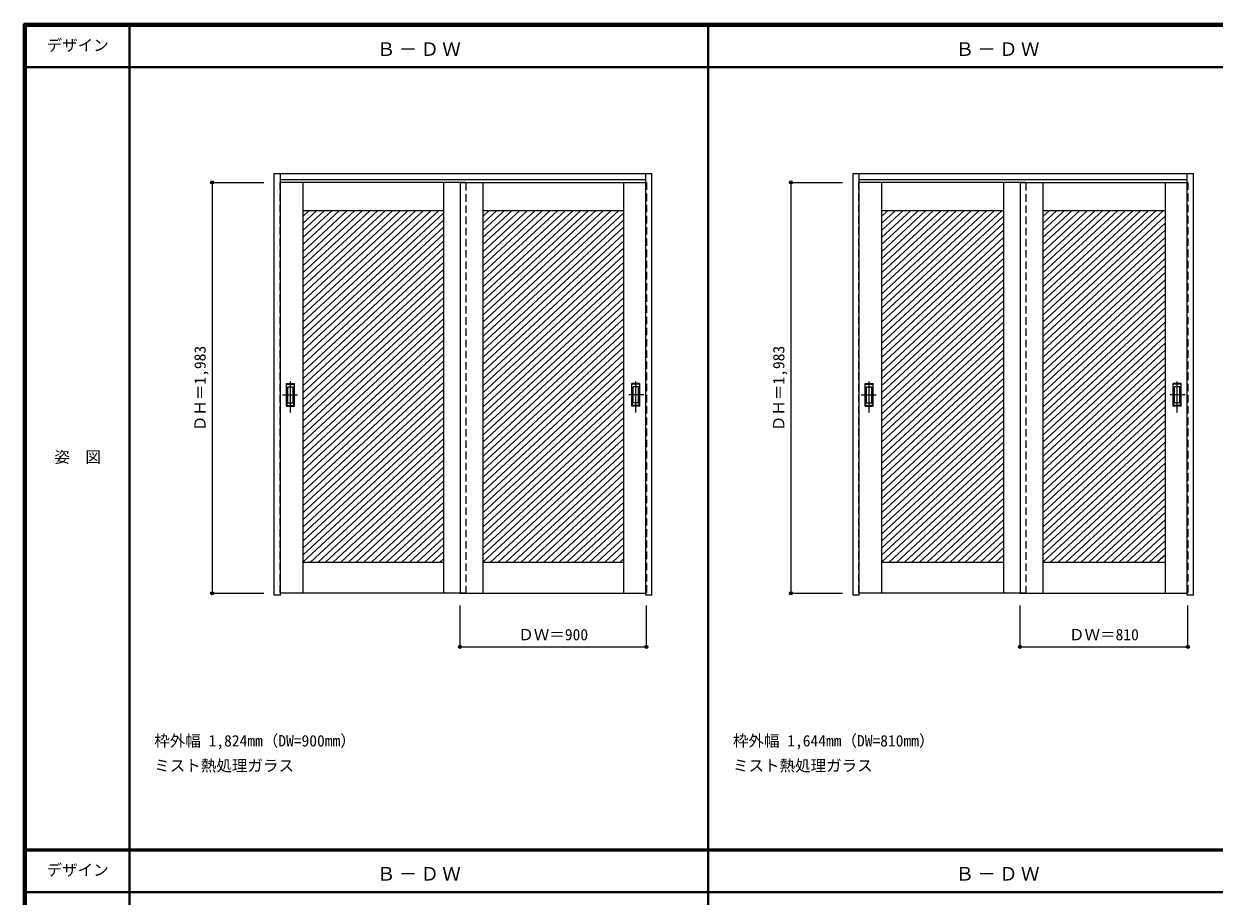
# Model space of a CAD drawing. Units: millimetres, scale not verified. Extents: x -6000 to 5700, y -4307 to 4175.
# Drawn here: x -6000 to -250, y -36 to 4175 of the extents above; entities that cross this region are included whole.
import ezdxf
from ezdxf.enums import TextEntityAlignment as Align

# ---------------------------------------------------------------- set-up
doc = ezdxf.new("R2010")
doc.units = ezdxf.units.MM
doc.header["$LTSCALE"] = 30
doc.header["$PDMODE"] = 32
doc.header["$PDSIZE"] = 15
doc.linetypes.add('CHAIN1', pattern=[8, 5, -1, 1, -1])
doc.linetypes.add('DASHED1', pattern=[1.8, 1.2, -0.6])
for name, color, linetype, lineweight in [('0-2_扉', 7, 'Continuous', 18), ('0-4_枠', 3, 'Continuous', 25), ('0-6_引手', 7, 'Continuous', 18), ('0-A_文字', 7, 'Continuous', 18), ('0-B_寸法', 7, 'Continuous', 9), ('0-C_ハッチ', 4, 'Continuous', 9), ('F-1_枠', 6, 'Continuous', 40), ('F-A_文字', 7, 'Continuous', 18)]:
    doc.layers.add(name, color=color, linetype=linetype, lineweight=lineweight)
doc.styles.add('ＭＳ ゴシック', font='')
doc.styles.get('ＭＳ ゴシック').set_extended_font_data('MS Gothic')

msp = doc.modelspace()

# ---------------------------------------------------------------- linework, layer by layer
at = {"layer": '0-2_扉', "color": 4, "linetype": 'DASHED1', "lineweight": 9}
for p, q in [((-4763, 3409.5), (-4763, 1426.5)), ((-4760, 3409.5), (-4763, 3409.5)), ((-3863, 1426.5), (-3863, 3409.5)), ((-2996, 3409.5), (-2993, 3409.5)), ((-2993, 3409.5), (-2993, 1426.5)), ((-1968, 3409.5), (-1968, 1426.5)), ((-1965, 3409.5), (-1968, 3409.5)), ((-1158, 1426.5), (-1158, 3409.5)), ((-381, 3409.5), (-378, 3409.5)), ((-4763, 1426.5), (-4760, 1426.5)), ((-2993, 1426.5), (-2996, 1426.5)), ((-1968, 1426.5), (-1965, 1426.5))]:
    msp.add_line(p, q, dxfattribs=at)
at = {"layer": '0-2_扉'}
for p, q in [((-3863, 3409.5), (-4760, 3409.5)), ((-4653, 3409.5), (-4653, 1426.5)), ((-3973, 3409.5), (-3973, 1426.5)), ((-3893, 3409.5), (-3893, 1426.5)), ((-3893, 3409.5), (-2996, 3409.5)), ((-3783, 3409.5), (-3783, 1426.5)), ((-3103, 3409.5), (-3103, 1426.5)), ((-1158, 3409.5), (-1965, 3409.5)), ((-1858, 3409.5), (-1858, 1426.5)), ((-1268, 3409.5), (-1268, 1426.5)), ((-1188, 3409.5), (-1188, 1426.5)), ((-1188, 3409.5), (-381, 3409.5)), ((-1078, 3409.5), (-1078, 1426.5)), ((-488, 3409.5), (-488, 1426.5)), ((-4653, 3274.5), (-3973, 3274.5)), ((-3783, 3274.5), (-3103, 3274.5)), ((-1858, 3274.5), (-1268, 3274.5)), ((-1078, 3274.5), (-488, 3274.5)), ((-4653, 1576.5), (-3973, 1576.5)), ((-3783, 1576.5), (-3103, 1576.5)), ((-1858, 1576.5), (-1268, 1576.5)), ((-1078, 1576.5), (-488, 1576.5)), ((-3863, 1426.5), (-4760, 1426.5)), ((-3893, 1426.5), (-2996, 1426.5)), ((-1158, 1426.5), (-1965, 1426.5)), ((-1188, 1426.5), (-381, 1426.5))]:
    msp.add_line(p, q, dxfattribs=at)
at = {"layer": '0-2_扉', "color": 4, "linetype": 'DASHED1', "lineweight": 9}
msp.add_lwpolyline([(-378, 3409.5), (-378, 1426.5), (-381, 1426.5)], dxfattribs=at)
at = {"layer": '0-4_枠'}
for p, q in [((-4790, 1418), (-4790, 3453)), ((-4790, 3453), (-2966, 3453)), ((-4760, 1418), (-4760, 3453)), ((-2996, 1427.04), (-2996, 3453)), ((-2966, 1418), (-2966, 3453)), ((-1995, 1418), (-1995, 3453)), ((-1995, 3453), (-351, 3453)), ((-1965, 1418), (-1965, 3453)), ((-381, 1427.04), (-381, 3453)), ((-351, 1418), (-351, 3453)), ((-4760, 3423), (-2996, 3423)), ((-1965, 3423), (-381, 3423)), ((-4760, 1418), (-4790, 1418)), ((-2996, 1426.7), (-2996, 1427.04)), ((-1965, 1418), (-1995, 1418)), ((-381, 1426.7), (-381, 1427.04))]:
    msp.add_line(p, q, dxfattribs=at)
for points in [[(-2966, 1418), (-2996, 1418), (-2996, 1426.7)], [(-351, 1418), (-381, 1418), (-381, 1426.7)]]:
    msp.add_lwpolyline(points, dxfattribs=at)
at = {"layer": '0-6_引手'}
for p, q in [((-4731, 2439), (-4693, 2439)), ((-4731, 2329), (-4731, 2439)), ((-4724.5, 2423), (-4699.5, 2423)), ((-4724.5, 2345), (-4724.5, 2423)), ((-4699.5, 2345), (-4699.5, 2423)), ((-4693, 2329), (-4693, 2439)), ((-3025, 2439), (-3063, 2439)), ((-3063, 2329), (-3063, 2439)), ((-3031.5, 2423), (-3056.5, 2423)), ((-3056.5, 2345), (-3056.5, 2423)), ((-3031.5, 2345), (-3031.5, 2423)), ((-3025, 2329), (-3025, 2439)), ((-1936, 2439), (-1898, 2439)), ((-1936, 2329), (-1936, 2439)), ((-1929.5, 2423), (-1904.5, 2423)), ((-1929.5, 2345), (-1929.5, 2423)), ((-1904.5, 2345), (-1904.5, 2423)), ((-1898, 2329), (-1898, 2439)), ((-410, 2439), (-448, 2439)), ((-448, 2329), (-448, 2439)), ((-416.5, 2423), (-441.5, 2423)), ((-441.5, 2345), (-441.5, 2423)), ((-416.5, 2345), (-416.5, 2423)), ((-410, 2329), (-410, 2439)), ((-4731, 2329), (-4693, 2329)), ((-4724.5, 2345), (-4699.5, 2345)), ((-3025, 2329), (-3063, 2329)), ((-3031.5, 2345), (-3056.5, 2345)), ((-1936, 2329), (-1898, 2329)), ((-1929.5, 2345), (-1904.5, 2345)), ((-410, 2329), (-448, 2329)), ((-416.5, 2345), (-441.5, 2345))]:
    msp.add_line(p, q, dxfattribs=at)
at = {"layer": '0-6_引手', "linetype": 'CHAIN1'}
for p, q in [((-4712, 2298.77), (-4712, 2469.62)), ((-3044, 2298.77), (-3044, 2469.62)), ((-1917, 2298.77), (-1917, 2469.62)), ((-429, 2298.77), (-429, 2469.62)), ((-4750.07, 2384), (-4677.56, 2384)), ((-3005.93, 2384), (-3078.44, 2384)), ((-1955.07, 2384), (-1882.56, 2384)), ((-390.93, 2384), (-463.44, 2384))]:
    msp.add_line(p, q, dxfattribs=at)
at = {"layer": '0-6_引手', "linetype": 'DASHED1'}
for p, q in [((-4696, 2333), (-4696, 2435)), ((-3060, 2333), (-3060, 2435)), ((-1901, 2333), (-1901, 2435)), ((-445, 2333), (-445, 2435)), ((-4728, 2333), (-4696, 2333)), ((-3028, 2333), (-3060, 2333)), ((-1933, 2333), (-1901, 2333)), ((-413, 2333), (-445, 2333))]:
    msp.add_line(p, q, dxfattribs=at)
for points in [[(-4728, 2333), (-4728, 2435), (-4696, 2435)], [(-3028, 2333), (-3028, 2435), (-3060, 2435)], [(-1933, 2333), (-1933, 2435), (-1901, 2435)], [(-413, 2333), (-413, 2435), (-445, 2435)]]:
    msp.add_lwpolyline(points, dxfattribs=at)
at = {"layer": '0-B_寸法', "color": 4}
for p, q in [((-5090, 3409.5), (-4840, 3409.5)), ((-5090, 3409.5), (-5090, 1426.5)), ((-2295, 3409.5), (-2045, 3409.5)), ((-2295, 3409.5), (-2295, 1426.5)), ((-5090, 1426.5), (-4840, 1426.5)), ((-2295, 1426.5), (-2045, 1426.5)), ((-3893, 1168), (-3893, 1368)), ((-2993, 1168), (-2993, 1368)), ((-1188, 1168), (-1188, 1368)), ((-378, 1168), (-378, 1368)), ((-3893, 1168), (-2993, 1168)), ((-1188, 1168), (-378, 1168))]:
    msp.add_line(p, q, dxfattribs=at)
at = {"layer": '0-B_寸法'}
for p in [(-5090, 3409.5), (-2295, 3409.5), (-5090, 1426.5), (-2295, 1426.5), (-3893, 1168), (-2993, 1168), (-1188, 1168), (-378, 1168)]:
    msp.add_point(p, dxfattribs=at)
at = {"layer": '0-C_ハッチ'}
for p, q in [((-4584.86, 3274.5), (-4653, 3211.4)), ((-4548.06, 3274.5), (-4653, 3177.33)), ((-4511.26, 3274.5), (-4653, 3143.26)), ((-4474.47, 3274.5), (-4653, 3109.19)), ((-4621.65, 3274.5), (-4653, 3245.47)), ((-4437.67, 3274.5), (-4653, 3075.12)), ((-4400.87, 3274.5), (-4653, 3041.05)), ((-4364.08, 3274.5), (-4653, 3006.98)), ((-4327.28, 3274.5), (-4653, 2972.91)), ((-4290.48, 3274.5), (-4653, 2938.84)), ((-4253.68, 3274.5), (-4653, 2904.76)), ((-4216.89, 3274.5), (-4653, 2870.69)), ((-4180.09, 3274.5), (-4653, 2836.62)), ((-4143.29, 3274.5), (-4653, 2802.55)), ((-4106.5, 3274.5), (-4653, 2768.48)), ((-4069.7, 3274.5), (-4653, 2734.41)), ((-3996.11, 3274.5), (-4653, 2666.27)), ((-4032.9, 3274.5), (-4653, 2700.34)), ((-3973, 3261.83), (-4653, 2632.2)), ((-3973, 3227.75), (-4653, 2598.12)), ((-3714.86, 3274.5), (-3783, 3211.4)), ((-3678.06, 3274.5), (-3783, 3177.33)), ((-3641.26, 3274.5), (-3783, 3143.26)), ((-3604.47, 3274.5), (-3783, 3109.19)), ((-3751.65, 3274.5), (-3783, 3245.47)), ((-3567.67, 3274.5), (-3783, 3075.12)), ((-3530.87, 3274.5), (-3783, 3041.05)), ((-3494.08, 3274.5), (-3783, 3006.98)), ((-3457.28, 3274.5), (-3783, 2972.91)), ((-3420.48, 3274.5), (-3783, 2938.84)), ((-3383.68, 3274.5), (-3783, 2904.76)), ((-3346.89, 3274.5), (-3783, 2870.69)), ((-3310.09, 3274.5), (-3783, 2836.62)), ((-3273.29, 3274.5), (-3783, 2802.55)), ((-3236.5, 3274.5), (-3783, 2768.48)), ((-3199.7, 3274.5), (-3783, 2734.41)), ((-3126.11, 3274.5), (-3783, 2666.27)), ((-3162.9, 3274.5), (-3783, 2700.34)), ((-3103, 3261.83), (-3783, 2632.2)), ((-3103, 3227.75), (-3783, 2598.12)), ((-1789.86, 3274.5), (-1858, 3211.4)), ((-1753.06, 3274.5), (-1858, 3177.33)), ((-1716.26, 3274.5), (-1858, 3143.26)), ((-1679.47, 3274.5), (-1858, 3109.19)), ((-1826.65, 3274.5), (-1858, 3245.47)), ((-1642.67, 3274.5), (-1858, 3075.12)), ((-1605.87, 3274.5), (-1858, 3041.05)), ((-1569.08, 3274.5), (-1858, 3006.98)), ((-1532.28, 3274.5), (-1858, 2972.91)), ((-1495.48, 3274.5), (-1858, 2938.84)), ((-1458.69, 3274.5), (-1858, 2904.76)), ((-1421.89, 3274.5), (-1858, 2870.69)), ((-1385.09, 3274.5), (-1858, 2836.62)), ((-1348.3, 3274.5), (-1858, 2802.55)), ((-1311.5, 3274.5), (-1858, 2768.48)), ((-1274.7, 3274.5), (-1858, 2734.41)), ((-1268, 3246.63), (-1858, 2700.34)), ((-1009.86, 3274.5), (-1078, 3211.4)), ((-973.06, 3274.5), (-1078, 3177.33)), ((-936.26, 3274.5), (-1078, 3143.26)), ((-899.47, 3274.5), (-1078, 3109.19)), ((-1046.65, 3274.5), (-1078, 3245.47)), ((-862.67, 3274.5), (-1078, 3075.12)), ((-825.87, 3274.5), (-1078, 3041.05)), ((-789.08, 3274.5), (-1078, 3006.98)), ((-752.28, 3274.5), (-1078, 2972.91)), ((-715.48, 3274.5), (-1078, 2938.84)), ((-678.69, 3274.5), (-1078, 2904.76)), ((-641.89, 3274.5), (-1078, 2870.69)), ((-605.09, 3274.5), (-1078, 2836.62)), ((-568.3, 3274.5), (-1078, 2802.55)), ((-531.5, 3274.5), (-1078, 2768.48)), ((-494.7, 3274.5), (-1078, 2734.41)), ((-488, 3246.63), (-1078, 2700.34)), ((-3973, 3193.68), (-4653, 2564.05)), ((-3103, 3193.68), (-3783, 2564.05)), ((-1268, 3212.56), (-1858, 2666.27)), ((-1268, 3178.49), (-1858, 2632.2)), ((-488, 3212.56), (-1078, 2666.27)), ((-488, 3178.49), (-1078, 2632.2)), ((-3973, 3159.61), (-4653, 2529.98)), ((-3973, 3125.54), (-4653, 2495.91)), ((-3103, 3159.61), (-3783, 2529.98)), ((-3103, 3125.54), (-3783, 2495.91)), ((-1268, 3144.42), (-1858, 2598.12)), ((-1268, 3110.35), (-1858, 2564.05)), ((-488, 3144.42), (-1078, 2598.12)), ((-488, 3110.35), (-1078, 2564.05)), ((-3973, 3091.47), (-4653, 2461.84)), ((-3973, 3057.4), (-4653, 2427.77)), ((-3103, 3091.47), (-3783, 2461.84)), ((-3103, 3057.4), (-3783, 2427.77)), ((-1268, 3076.28), (-1858, 2529.98)), ((-488, 3076.28), (-1078, 2529.98)), ((-3973, 3023.33), (-4653, 2393.7)), ((-3103, 3023.33), (-3783, 2393.7)), ((-1268, 3042.21), (-1858, 2495.91)), ((-1268, 3008.14), (-1858, 2461.84)), ((-488, 3042.21), (-1078, 2495.91)), ((-488, 3008.14), (-1078, 2461.84)), ((-3973, 2989.26), (-4653, 2359.63)), ((-3973, 2955.19), (-4653, 2325.56)), ((-3103, 2989.26), (-3783, 2359.63)), ((-3103, 2955.19), (-3783, 2325.56)), ((-1268, 2974.07), (-1858, 2427.77)), ((-1268, 2939.99), (-1858, 2393.7)), ((-488, 2974.07), (-1078, 2427.77)), ((-488, 2939.99), (-1078, 2393.7)), ((-3973, 2921.11), (-4653, 2291.49)), ((-3973, 2887.04), (-4653, 2257.41)), ((-3103, 2921.11), (-3783, 2291.49)), ((-3103, 2887.04), (-3783, 2257.41)), ((-1268, 2905.92), (-1858, 2359.63)), ((-488, 2905.92), (-1078, 2359.63)), ((-3973, 2852.97), (-4653, 2223.34)), ((-3973, 2818.9), (-4653, 2189.27)), ((-3103, 2852.97), (-3783, 2223.34)), ((-3103, 2818.9), (-3783, 2189.27)), ((-1268, 2871.85), (-1858, 2325.56)), ((-1268, 2837.78), (-1858, 2291.49)), ((-488, 2871.85), (-1078, 2325.56)), ((-488, 2837.78), (-1078, 2291.49)), ((-3973, 2784.83), (-4653, 2155.2)), ((-3103, 2784.83), (-3783, 2155.2)), ((-1268, 2803.71), (-1858, 2257.41)), ((-1268, 2769.64), (-1858, 2223.34)), ((-488, 2803.71), (-1078, 2257.41)), ((-488, 2769.64), (-1078, 2223.34)), ((-3973, 2750.76), (-4653, 2121.13)), ((-3973, 2716.69), (-4653, 2087.06)), ((-3103, 2750.76), (-3783, 2121.13)), ((-3103, 2716.69), (-3783, 2087.06)), ((-1268, 2735.57), (-1858, 2189.27)), ((-488, 2735.57), (-1078, 2189.27)), ((-3973, 2682.62), (-4653, 2052.99)), ((-3973, 2648.55), (-4653, 2018.92)), ((-3103, 2682.62), (-3783, 2052.99)), ((-3103, 2648.55), (-3783, 2018.92)), ((-1268, 2701.5), (-1858, 2155.2)), ((-1268, 2667.43), (-1858, 2121.13)), ((-488, 2701.5), (-1078, 2155.2)), ((-488, 2667.43), (-1078, 2121.13)), ((-3973, 2614.48), (-4653, 1984.85)), ((-3103, 2614.48), (-3783, 1984.85)), ((-1268, 2633.36), (-1858, 2087.06)), ((-1268, 2599.28), (-1858, 2052.99)), ((-488, 2633.36), (-1078, 2087.06)), ((-488, 2599.28), (-1078, 2052.99)), ((-3973, 2580.4), (-4653, 1950.77)), ((-3973, 2546.33), (-4653, 1916.7)), ((-3103, 2580.4), (-3783, 1950.77)), ((-3103, 2546.33), (-3783, 1916.7)), ((-1268, 2565.21), (-1858, 2018.92)), ((-1268, 2531.14), (-1858, 1984.85)), ((-488, 2565.21), (-1078, 2018.92)), ((-488, 2531.14), (-1078, 1984.85)), ((-3973, 2512.26), (-4653, 1882.63)), ((-3973, 2478.19), (-4653, 1848.56)), ((-3103, 2512.26), (-3783, 1882.63)), ((-3103, 2478.19), (-3783, 1848.56)), ((-1268, 2497.07), (-1858, 1950.77)), ((-488, 2497.07), (-1078, 1950.77)), ((-3973, 2444.12), (-4653, 1814.49)), ((-3103, 2444.12), (-3783, 1814.49)), ((-1268, 2463), (-1858, 1916.7)), ((-1268, 2428.93), (-1858, 1882.63)), ((-488, 2463), (-1078, 1916.7)), ((-488, 2428.93), (-1078, 1882.63)), ((-3973, 2410.05), (-4653, 1780.42)), ((-3973, 2375.98), (-4653, 1746.35)), ((-3103, 2410.05), (-3783, 1780.42)), ((-3103, 2375.98), (-3783, 1746.35)), ((-1268, 2394.86), (-1858, 1848.56)), ((-1268, 2360.79), (-1858, 1814.49)), ((-488, 2394.86), (-1078, 1848.56)), ((-488, 2360.79), (-1078, 1814.49)), ((-3973, 2341.91), (-4653, 1712.28)), ((-3973, 2307.84), (-4653, 1678.21)), ((-3103, 2341.91), (-3783, 1712.28)), ((-3103, 2307.84), (-3783, 1678.21)), ((-1268, 2326.72), (-1858, 1780.42)), ((-488, 2326.72), (-1078, 1780.42)), ((-3973, 2273.76), (-4653, 1644.14)), ((-3103, 2273.76), (-3783, 1644.14)), ((-1268, 2292.64), (-1858, 1746.35)), ((-1268, 2258.57), (-1858, 1712.28)), ((-488, 2292.64), (-1078, 1746.35)), ((-488, 2258.57), (-1078, 1712.28)), ((-3973, 2239.69), (-4653, 1610.06)), ((-3973, 2205.62), (-4653, 1575.99)), ((-3103, 2239.69), (-3783, 1610.06)), ((-3103, 2205.62), (-3783, 1575.99)), ((-1268, 2224.5), (-1858, 1678.21)), ((-1268, 2190.43), (-1858, 1644.14)), ((-488, 2224.5), (-1078, 1678.21)), ((-488, 2190.43), (-1078, 1644.14)), ((-3973, 2171.55), (-4615.66, 1576.5)), ((-3973, 2137.48), (-4578.86, 1576.5)), ((-3103, 2171.55), (-3745.66, 1576.5)), ((-3103, 2137.48), (-3708.86, 1576.5)), ((-1268, 2156.36), (-1858, 1610.06)), ((-488, 2156.36), (-1078, 1610.06)), ((-3973, 2103.41), (-4542.06, 1576.5)), ((-3103, 2103.41), (-3672.06, 1576.5)), ((-1268, 2122.29), (-1858, 1575.99)), ((-1268, 2088.22), (-1820.66, 1576.5)), ((-488, 2122.29), (-1078, 1575.99)), ((-488, 2088.22), (-1040.66, 1576.5)), ((-3973, 2069.34), (-4505.27, 1576.5)), ((-3973, 2035.27), (-4468.47, 1576.5)), ((-3103, 2069.34), (-3635.27, 1576.5)), ((-3103, 2035.27), (-3598.47, 1576.5)), ((-1268, 2054.15), (-1783.86, 1576.5)), ((-1268, 2020.08), (-1747.06, 1576.5)), ((-488, 2054.15), (-1003.86, 1576.5)), ((-488, 2020.08), (-967.06, 1576.5)), ((-3973, 2001.2), (-4431.67, 1576.5)), ((-3973, 1967.13), (-4394.88, 1576.5)), ((-3103, 2001.2), (-3561.67, 1576.5)), ((-3103, 1967.13), (-3524.88, 1576.5)), ((-1268, 1986.01), (-1710.27, 1576.5)), ((-488, 1986.01), (-930.27, 1576.5)), ((-3973, 1933.05), (-4358.08, 1576.5)), ((-3973, 1898.98), (-4321.28, 1576.5)), ((-3103, 1933.05), (-3488.08, 1576.5)), ((-3103, 1898.98), (-3451.28, 1576.5)), ((-1268, 1951.93), (-1673.47, 1576.5)), ((-1268, 1917.86), (-1636.67, 1576.5)), ((-488, 1951.93), (-893.47, 1576.5)), ((-488, 1917.86), (-856.67, 1576.5)), ((-3973, 1864.91), (-4284.49, 1576.5)), ((-3103, 1864.91), (-3414.49, 1576.5)), ((-1268, 1883.79), (-1599.88, 1576.5)), ((-1268, 1849.72), (-1563.08, 1576.5)), ((-488, 1883.79), (-819.88, 1576.5)), ((-488, 1849.72), (-783.08, 1576.5)), ((-3973, 1830.84), (-4247.69, 1576.5)), ((-3973, 1796.77), (-4210.89, 1576.5)), ((-3103, 1830.84), (-3377.69, 1576.5)), ((-3103, 1796.77), (-3340.89, 1576.5)), ((-1268, 1815.65), (-1526.28, 1576.5)), ((-488, 1815.65), (-746.28, 1576.5)), ((-3973, 1762.7), (-4174.09, 1576.5)), ((-3973, 1728.63), (-4137.3, 1576.5)), ((-3103, 1762.7), (-3304.09, 1576.5)), ((-3103, 1728.63), (-3267.3, 1576.5)), ((-1268, 1781.58), (-1489.49, 1576.5)), ((-1268, 1747.51), (-1452.69, 1576.5)), ((-488, 1781.58), (-709.49, 1576.5)), ((-488, 1747.51), (-672.69, 1576.5)), ((-3973, 1694.56), (-4100.5, 1576.5)), ((-3103, 1694.56), (-3230.5, 1576.5)), ((-1268, 1713.44), (-1415.89, 1576.5)), ((-1268, 1679.37), (-1379.1, 1576.5)), ((-488, 1713.44), (-635.89, 1576.5)), ((-488, 1679.37), (-599.09, 1576.5)), ((-3973, 1660.49), (-4063.7, 1576.5)), ((-3973, 1626.41), (-4026.91, 1576.5)), ((-3103, 1660.49), (-3193.7, 1576.5)), ((-3103, 1626.41), (-3156.91, 1576.5)), ((-1268, 1645.29), (-1342.3, 1576.5)), ((-1268, 1611.22), (-1305.5, 1576.5)), ((-488, 1645.29), (-562.3, 1576.5)), ((-488, 1611.22), (-525.5, 1576.5)), ((-3973, 1592.34), (-3990.11, 1576.5)), ((-3103, 1592.34), (-3120.11, 1576.5))]:
    msp.add_line(p, q, dxfattribs=at)
at = {"layer": 'F-1_枠'}
for p, q in [((-6000, 4175), (5700, 4175)), ((-6000, 4175), (-6000, -4205)), ((-6000, 4170), (5700, 4170)), ((-6000, 4165), (5700, 4165)), ((-5995, 4175), (-5995, -4205)), ((-5990, 4175), (-5990, -4205)), ((-5490, 4175), (-5490, -3790)), ((-2695, -3790), (-2695, 4175)), ((-6000, 3965), (5700, 3965)), ((-6000, 190.5), (5700, 190.5)), ((-6000, 187.5), (5700, 187.5)), ((-6000, 184.5), (5700, 184.5)), ((-6000, -15.5), (5700, -15.5))]:
    msp.add_line(p, q, dxfattribs=at)

# ---------------------------------------------------------------- texts
at = {"layer": '0-A_文字', "style": 'ＭＳ ゴシック'}
for s, p in [('枠外幅 1,824mm（DW=900mm）', (-5370, 670.5)), ('枠外幅 1,644mm（DW=810mm）', (-2575, 670.5)), ('ミスト熱処理ガラス', (-5370, 550.5)), ('ミスト熱処理ガラス', (-2575, 550.5))]:
    msp.add_text(s, height=54.99, dxfattribs=at).set_placement(p, align=Align.BOTTOM_LEFT)
at = {"layer": '0-A_文字', "char_height": 65.98, "attachment_point": 7, "style": 'ＭＳ ゴシック'}
for insert in [(-4295, 4020), (-1500, 4020), (-4295, 39.5), (-1500, 39.5)]:
    msp.add_mtext('\\T1.17;Ｂ－ＤＷ', dxfattribs=dict(at, insert=insert))
at = {"layer": '0-B_寸法', "style": 'ＭＳ ゴシック'}
for p in [(-5105, 2208.75), (-2310, 2208.75)]:
    msp.add_text('ＤＨ＝1,983', height=54.99, rotation=90, dxfattribs=at).set_placement(p, align=Align.BOTTOM_LEFT)
for s, p in [('ＤＷ＝900', (-3611.75, 1183)), ('ＤＷ＝810', (-951.75, 1183))]:
    msp.add_text(s, height=54.99, dxfattribs=at).set_placement(p, align=Align.BOTTOM_LEFT)
at = {"layer": 'F-A_文字', "style": 'ＭＳ ゴシック'}
for s, p in [('デザイン', (-5890, 4027.5)), ('姿\u3000図', (-5852.5, 2040.25)), ('デザイン', (-5890, 47))]:
    msp.add_text(s, height=54.99, dxfattribs=at).set_placement(p, align=Align.BOTTOM_LEFT)

doc.saveas('drawing.dxf')
